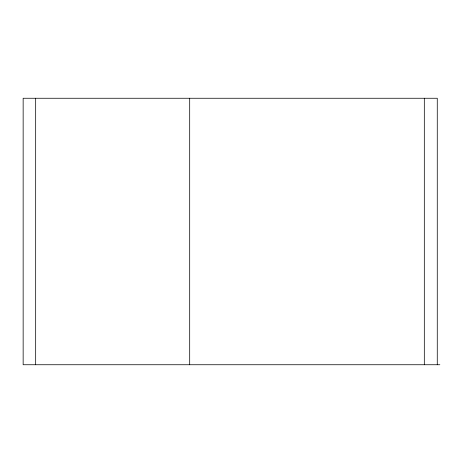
<?xml version="1.0" encoding="UTF-8"?>
<svg xmlns="http://www.w3.org/2000/svg" width="463" height="463" viewBox="0 0 463 463"><rect width="100%" height="100%" fill="white"/><g stroke="black" fill="none" stroke-linecap="round" stroke-linejoin="round"><path stroke-width="0.69" d="M439.85 364.74L23.15 364.74L23.15 98.26L437.269 98.26L437.269 364.74M424.316 98.26L424.316 364.74M189.691 98.26L189.691 364.74M35.668 98.26L35.668 364.74"/></g></svg>
